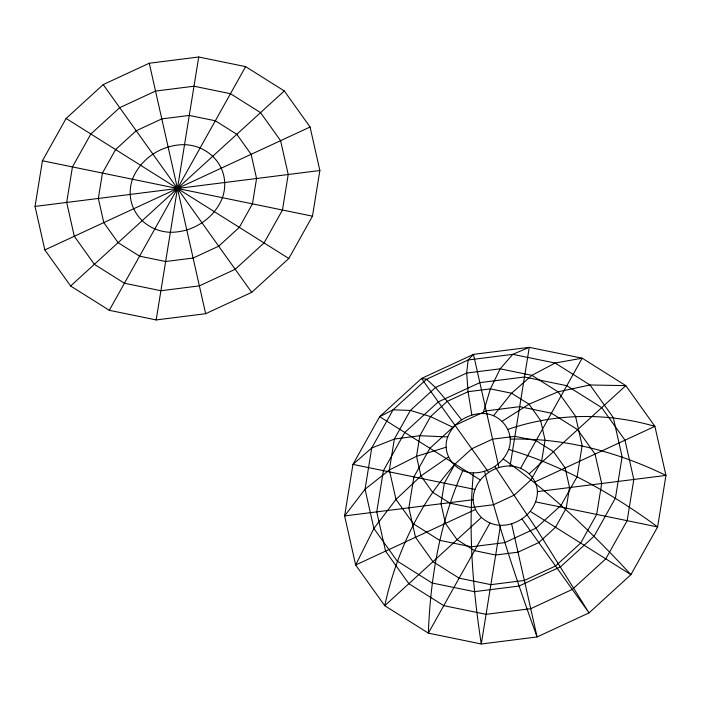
<?xml version="1.0" encoding="UTF-8"?>
<svg xmlns="http://www.w3.org/2000/svg" width="701" height="701" viewBox="0 0 701 701"><rect width="100%" height="100%" fill="white"/><g stroke="black" fill="none" stroke-linecap="round" stroke-linejoin="round"><path stroke-width="1.05" d="M473.394 472.851C455.352 472.86 441.157 454.152 447.729 436.933C453.31 422.703 467.821 413.441 482.989 413.52C501.031 413.511 515.226 432.21 508.654 449.437C503.073 463.659 488.562 472.93 473.394 472.851C468.084 529.956 472.579 587.447 481.28 643.991L537.08 636.955L589.042 612.884L630.909 574.662L657.617 526.924L665.95 475.409L654.909 426.339L625.818 385.629L582.189 358.193L529.281 347.337L473.482 354.373L421.52 378.452L379.653 416.666L352.945 464.412L344.612 515.927L355.652 564.997L384.744 605.699L428.372 633.134L481.28 643.991L500.479 525.329C519.082 525.697 537.246 510.819 537.413 491.62C536.843 477.232 524.041 466.489 510.083 465.999C491.48 465.63 473.315 480.518 473.149 499.717C473.718 514.096 486.52 524.847 500.479 525.329M35.05 206.427L42.437 160.766L66.113 118.451L103.213 84.584L149.269 63.239L198.725 57.009L245.622 66.63L284.291 90.946L310.07 127.021L319.858 170.518L312.471 216.171L288.803 258.494L251.694 292.361L205.638 313.706L156.183 319.936L109.295 310.315L70.626 285.999L44.838 249.915L35.05 206.427L319.858 170.518M156.183 319.936L198.725 57.009M510.083 465.999L529.281 347.337L512.79 354.347L468.145 359.981L426.576 379.241L393.086 409.813L379.653 416.666L480.159 479.87M482.989 413.52L490.393 388.889L500.155 368.831L512.79 354.347L555.113 363.03L590.014 384.98L613.287 417.551L622.12 456.807L615.452 498.017L594.089 536.212L560.598 566.785L519.029 586.045L474.384 591.67L432.061 582.987L397.16 561.037L373.887 528.475L365.055 489.219L371.723 448.009L393.086 409.813L410.374 410.427L430.537 416.613L453.065 427.382M462.809 470.678C440.062 521.746 430.344 577.519 428.372 633.134L489.903 523.165M109.295 310.315L245.622 66.63M520.659 468.172L582.189 358.193L555.113 363.03L531.893 375.35L511.555 393.226L493.574 415.693M454.082 465.192C418.716 504.773 395.951 554.053 384.744 605.699L481.175 517.671M70.626 285.999L284.291 90.946M529.386 473.657L625.818 385.629L590.014 384.98L558.075 391.806L529.001 404.205L502.302 421.178M448.263 457.052L420.942 475.944L395.977 499.427L373.887 528.475L355.652 564.997L475.357 509.531M44.838 249.915L310.07 127.021M535.205 481.806L654.909 426.339C606.593 412.425 555.762 413.091 508.12 429.319M446.055 447.238L416.525 456.316L389.353 469.985L365.055 489.219L344.612 515.927L473.149 499.717M537.413 491.62L665.95 475.409C617.599 451.865 564.349 437.739 510.328 439.133M447.729 436.933L419.855 435.715L394.348 439.08L371.723 448.009L352.945 464.412L474.814 489.412M42.437 160.766L312.471 216.171M535.748 501.916L657.617 526.924C612.341 493.627 562.763 465.482 508.654 449.437M66.113 118.451L288.803 258.494M530.403 511.467L630.909 574.662C591.898 532.453 550.189 492.435 503.318 458.98M461.442 419.741L447.282 401.331L435.496 387.504L426.576 379.241L421.52 378.452L488.527 472.229M522.035 519.108L589.042 612.884L536.011 528.16L494.941 466.629M103.213 84.584L251.694 292.361M484.549 471.44C498.937 527.555 517.294 582.549 537.08 636.955L511.642 523.927M498.919 467.409L473.482 354.373L468.145 359.981L466.673 373.055L468.066 391.701L471.834 414.922M149.269 63.239L205.638 313.706M72.44 166.926L66.691 202.44L74.306 236.263L94.363 264.33L124.436 283.239L160.915 290.722L199.373 285.877L235.203 269.272L264.058 242.932L282.468 210.02L288.216 174.505L280.602 140.682L260.544 112.616L230.471 93.706L194.002 86.223L155.534 91.069L119.713 107.665L90.85 134.014L72.44 166.926M102.442 173.086L98.342 198.444L103.783 222.611L118.101 242.651L139.587 256.163L165.638 261.508L193.117 258.047L218.703 246.191L239.313 227.369L252.465 203.86L256.566 178.501L251.133 154.334L236.807 134.294L215.321 120.782L189.27 115.437L161.8 118.898L136.213 130.754L115.595 149.576L102.442 173.086M132.454 179.237C123.315 205.971 142.794 231.242 170.369 232.294C192.775 232.408 214.208 218.721 222.462 197.708C231.593 170.965 212.114 145.703 184.547 144.651C162.141 144.537 140.699 158.224 132.454 179.237M383.412 470.66L376.744 511.87L385.576 551.126L408.849 583.696L443.759 605.646L486.082 614.33L530.718 608.696L572.288 589.436L605.778 558.863L627.15 520.668L633.818 479.458L624.985 440.202L601.712 407.64L566.802 385.69L524.479 377.007L479.843 382.632L438.265 401.892L404.784 432.464L383.412 470.66M394.348 439.08L389.353 469.985L395.977 499.427L413.432 523.849L439.606 540.313L471.352 546.824L504.834 542.6L536.011 528.16L561.124 505.228L577.151 476.584L582.154 445.678L575.53 416.236L558.075 391.806L531.893 375.35L500.155 368.831L466.673 373.055L435.496 387.504L410.374 410.427L394.348 439.08M419.855 435.715L416.525 456.316L420.942 475.944L432.578 492.233L450.024 503.204L471.186 507.55L493.513 504.729L514.297 495.099L531.043 479.817L541.724 460.715L545.054 440.114L540.637 420.486L529.001 404.205L511.555 393.226L490.393 388.889L468.066 391.701L447.282 401.331L430.537 416.613L419.855 435.715M413.879 476.917L408.876 507.822L415.509 537.264L432.964 561.685L459.137 578.15L490.884 584.66L524.357 580.446L555.543 565.996L580.656 543.065L596.682 514.42L601.686 483.515L595.053 454.073L577.598 429.643L551.424 413.187L519.678 406.668L486.205 410.891L455.019 425.341L429.906 448.272L413.879 476.917M444.346 483.164L441.017 503.774L445.433 523.402L457.07 539.682L474.516 550.653L495.677 554.999L518.004 552.186L538.789 542.556L555.534 527.266L566.215 508.172L569.545 487.563L565.129 467.935L553.492 451.654L536.046 440.675L514.885 436.337L492.558 439.15L471.773 448.78L455.028 464.071L444.346 483.164"/></g></svg>
